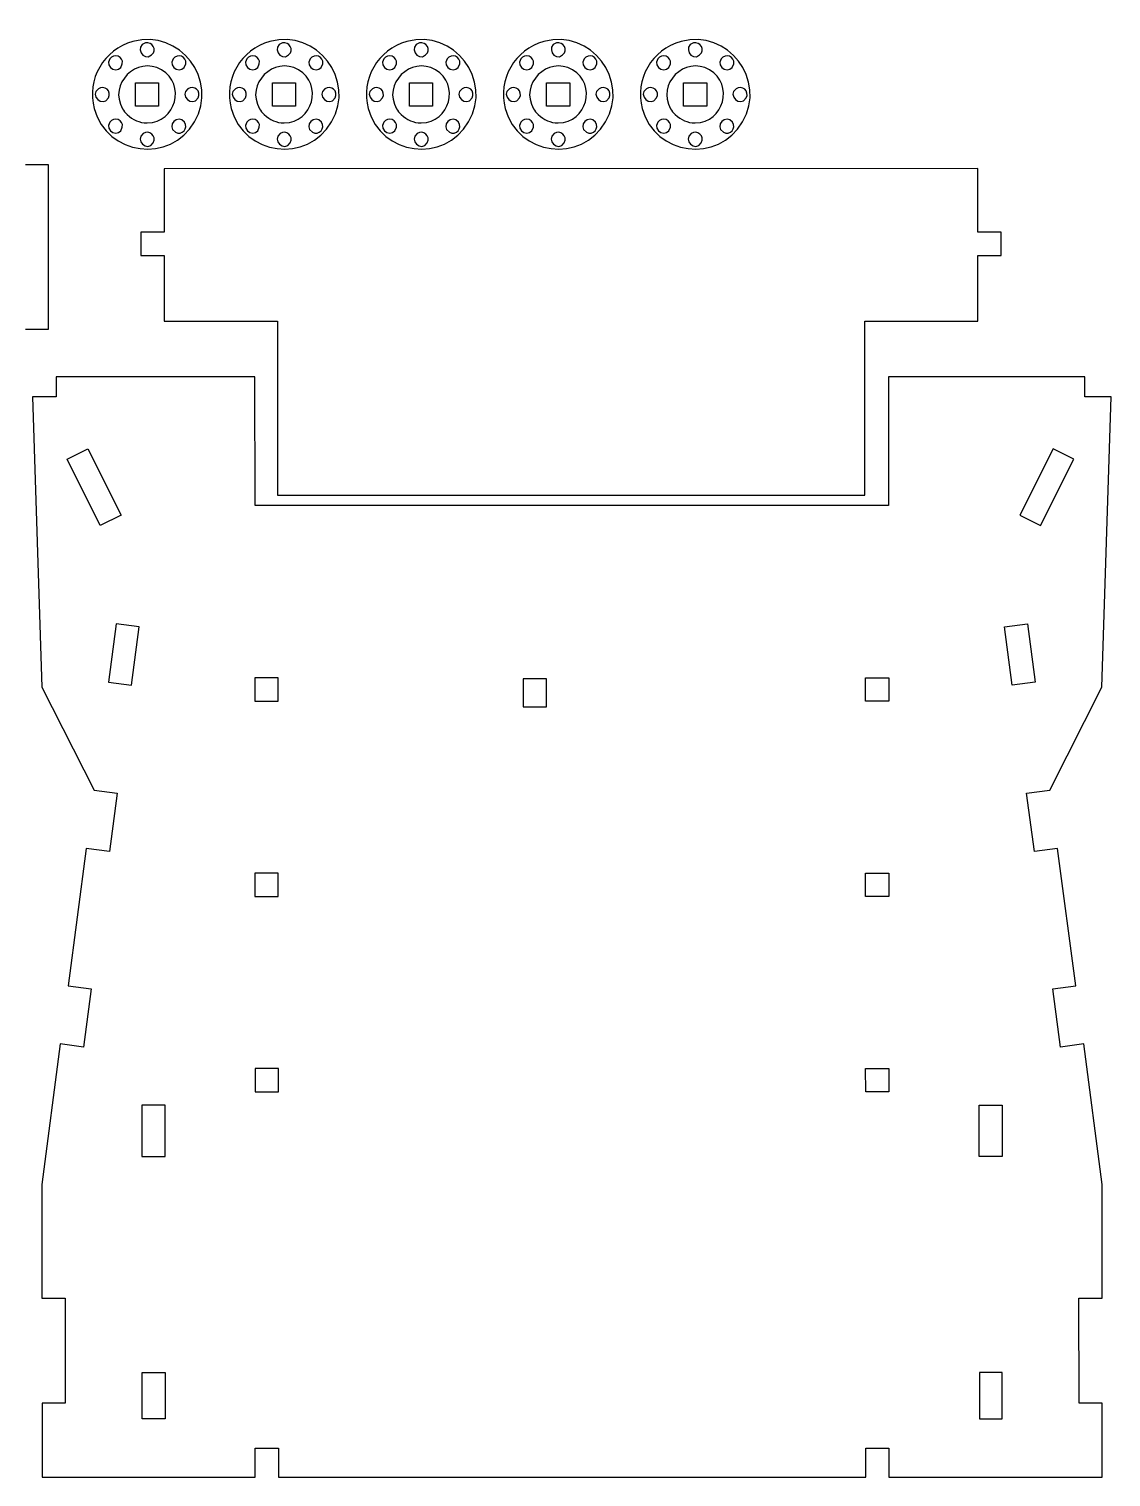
# Model space of a CAD drawing. Extents: x 827 to 1399, y 525 to 1105.
# Drawn here: x 1083.6 to 1202.8, y 655 to 814.8 of the extents above; entities that cross this region are included whole.
import ezdxf

# ---------------------------------------------------------------- set-up
doc = ezdxf.new("R2010")
doc.units = 0
doc.layers.get('0').update_dxf_attribs({"linetype": 'CONTINUOUS'})

msp = doc.modelspace()

# ---------------------------------------------------------------- linework, layer by layer
at = {"color": 7}
for p, q in [((1095.289197, 808.820652), (1097.849297, 808.820652)), ((1095.289197, 806.260652), (1095.289197, 808.820652)), ((1097.849297, 808.820652), (1097.849297, 806.260652)), ((1110.393097, 808.820652), (1112.953197, 808.820652)), ((1110.393097, 806.260652), (1110.393097, 808.820652)), ((1112.953197, 808.820652), (1112.953197, 806.260652)), ((1125.496997, 808.820652), (1128.057097, 808.820652)), ((1125.496997, 806.260652), (1125.496997, 808.820652)), ((1128.057097, 808.820652), (1128.057097, 806.260652)), ((1140.600897, 808.820652), (1143.160997, 808.820652)), ((1140.600897, 806.260652), (1140.600897, 808.820652)), ((1143.160997, 808.820652), (1143.160997, 806.260652)), ((1155.704797, 808.820652), (1158.264897, 808.820652)), ((1155.704797, 806.260652), (1155.704797, 808.820652)), ((1158.264897, 808.820652), (1158.264897, 806.260652)), ((1097.849297, 806.260652), (1095.289197, 806.260652)), ((1112.953197, 806.260652), (1110.393097, 806.260652)), ((1128.057097, 806.260652), (1125.496997, 806.260652)), ((1143.160997, 806.260652), (1140.600897, 806.260652)), ((1158.264897, 806.260652), (1155.704797, 806.260652)), ((1087.758849, 767.295868), (1090.047149, 768.438568)), ((1090.047149, 768.438568), (1093.706449, 761.115868)), ((1196.446549, 768.438568), (1192.792849, 761.115868)), ((1198.735749, 767.295868), (1196.446549, 768.438568)), ((1091.418149, 759.973068), (1087.758849, 767.295868)), ((1195.082049, 759.973068), (1198.735749, 767.295868)), ((1093.706449, 761.115868), (1091.418149, 759.973068)), ((1192.792849, 761.115868), (1195.082049, 759.973068)), ((1093.174749, 749.140068), (1092.320049, 742.722668)), ((1095.720449, 748.800468), (1093.174749, 749.140068)), ((1094.865849, 742.382968), (1095.720449, 748.800468)), ((1191.077849, 748.800468), (1193.623349, 749.140068)), ((1191.937349, 742.382968), (1191.077849, 748.800468)), ((1193.623349, 749.140068), (1194.482849, 742.722668)), ((1111.031749, 743.194768), (1108.463449, 743.194768)), ((1108.463449, 743.194768), (1108.464149, 740.626468)), ((1111.032549, 740.626468), (1111.031749, 743.194768)), ((1138.040749, 743.062268), (1138.041949, 739.992468)), ((1140.599049, 743.062268), (1138.040749, 743.062268)), ((1140.600149, 739.992468), (1140.599049, 743.062268)), ((1175.770849, 743.194768), (1178.339149, 743.194768)), ((1175.772049, 740.626468), (1175.770849, 743.194768)), ((1178.339149, 743.194768), (1178.340349, 740.626468)), ((1092.320049, 742.722668), (1094.865849, 742.382968)), ((1194.482849, 742.722668), (1191.937349, 742.382968)), ((1108.464149, 740.626468), (1111.032549, 740.626468)), ((1138.041949, 739.992468), (1140.600149, 739.992468)), ((1178.340349, 740.626468), (1175.772049, 740.626468)), ((1111.038249, 721.634768), (1108.469849, 721.634768)), ((1108.469849, 721.634768), (1108.470549, 719.066268)), ((1111.039049, 719.066268), (1111.038249, 721.634768)), ((1175.780849, 721.634768), (1178.349349, 721.634768)), ((1175.782049, 719.066268), (1175.780849, 721.634768)), ((1178.349349, 721.634768), (1178.350549, 719.066268)), ((1108.470549, 719.066268), (1111.039049, 719.066268)), ((1178.350549, 719.066268), (1175.782049, 719.066268)), ((1111.044849, 700.072368), (1108.476149, 700.072368)), ((1108.476149, 700.072368), (1108.476949, 697.503668)), ((1111.045549, 697.503668), (1111.044849, 700.072368)), ((1175.792049, 697.503668), (1175.790849, 700.072368)), ((1175.790849, 700.072368), (1178.359449, 700.072368)), ((1178.359449, 700.072368), (1178.360649, 697.503668)), ((1108.476949, 697.503668), (1111.045549, 697.503668)), ((1178.360649, 697.503668), (1175.792049, 697.503668)), ((1098.558349, 696.062668), (1096.009849, 696.062668)), ((1096.009849, 696.062668), (1096.011349, 690.375368)), ((1098.559849, 690.375368), (1098.558349, 696.062668)), ((1188.309849, 690.375368), (1188.307049, 696.062668)), ((1188.307049, 696.062668), (1190.828849, 696.062668)), ((1190.828849, 696.062668), (1190.831649, 690.375368)), ((1096.011349, 690.375368), (1098.559849, 690.375368)), ((1190.831649, 690.375368), (1188.309849, 690.375368)), ((1096.019149, 661.430768), (1096.017749, 666.549068)), ((1096.017749, 666.549068), (1098.566449, 666.549068)), ((1098.566449, 666.549068), (1098.567849, 661.430768)), ((1190.843749, 666.549068), (1188.321849, 666.549068)), ((1188.321849, 666.549068), (1188.324449, 661.430768)), ((1190.846349, 661.430768), (1190.843749, 666.549068)), ((1098.567849, 661.430768), (1096.019149, 661.430768)), ((1188.324449, 661.430768), (1190.846349, 661.430768))]:
    msp.add_line(p, q, dxfattribs=at)
at = {"color": 3}
for p, q in [((1085.721049, 799.767068), (1083.171049, 799.767068)), ((1085.721049, 781.643068), (1085.721049, 799.767068)), ((1188.156449, 799.352068), (1098.459349, 799.348068)), ((1098.459349, 799.348068), (1098.461249, 792.344768)), ((1188.156949, 792.348668), (1188.156449, 799.352068)), ((1098.461249, 792.344768), (1095.902949, 792.344668)), ((1095.902949, 792.344668), (1095.903649, 789.786468)), ((1190.715249, 792.348768), (1188.156949, 792.348668)), ((1190.715349, 789.790568), (1190.715249, 792.348768)), ((1095.903649, 789.786468), (1098.461949, 789.786568)), ((1098.461949, 789.786568), (1098.464049, 782.527668)), ((1188.156149, 782.520168), (1188.157049, 789.790868)), ((1188.157049, 789.790868), (1190.715349, 789.790568)), ((1083.171049, 781.643068), (1085.721049, 781.643068)), ((1098.464049, 782.527668), (1110.958949, 782.520968)), ((1110.958949, 782.520968), (1110.963349, 763.338068)), ((1175.681649, 782.519268), (1188.156149, 782.520168)), ((1175.683049, 763.344368), (1175.681649, 782.519268)), ((1108.469649, 776.406568), (1086.540949, 776.406268)), ((1086.540949, 776.406268), (1086.541649, 774.175468)), ((1108.473449, 762.184068), (1108.469649, 776.406568)), ((1199.945649, 776.406868), (1178.305249, 776.406668)), ((1178.305249, 776.406668), (1178.311149, 762.184068)), ((1199.946849, 774.176068), (1199.945649, 776.406868)), ((1086.541649, 774.175468), (1083.940149, 774.176068)), ((1083.940149, 774.176068), (1084.970949, 742.172068)), ((1202.838749, 774.176068), (1199.946849, 774.176068)), ((1201.832449, 742.172068), (1202.838749, 774.176068)), ((1178.311149, 762.184068), (1108.473449, 762.184068)), ((1110.963349, 763.338068), (1175.683049, 763.344368)), ((1084.970949, 742.172068), (1090.730249, 730.784568)), ((1196.081849, 730.784568), (1201.832449, 742.172068)), ((1090.730249, 730.784568), (1093.276049, 730.444968)), ((1093.276049, 730.444968), (1092.421349, 724.026868)), ((1193.536249, 730.444968), (1196.081849, 730.784568)), ((1194.395849, 724.026868), (1193.536249, 730.444968)), ((1089.875449, 724.366668), (1087.858049, 709.218268)), ((1092.421349, 724.026868), (1089.875449, 724.366668)), ((1196.941649, 724.366668), (1194.395849, 724.026868)), ((1198.970649, 709.218268), (1196.941649, 724.366668)), ((1087.858049, 709.218268), (1090.404049, 708.878568)), ((1090.404049, 708.878568), (1089.549349, 702.459868)), ((1196.424749, 708.878568), (1198.970649, 709.218268)), ((1197.284449, 702.459868), (1196.424749, 708.878568)), ((1087.003149, 702.799568), (1084.985949, 687.308268)), ((1089.549349, 702.459868), (1087.003149, 702.799568)), ((1199.830349, 702.799568), (1197.284449, 702.459868)), ((1201.859449, 687.308268), (1199.830349, 702.799568)), ((1084.985949, 687.308268), (1084.988949, 674.755268)), ((1201.866149, 674.755268), (1201.859449, 687.308268)), ((1084.988949, 674.755268), (1087.547549, 674.755268)), ((1087.547549, 674.755268), (1087.550449, 663.188368)), ((1199.313449, 663.188368), (1199.307449, 674.755268)), ((1199.307449, 674.755268), (1201.866149, 674.755268)), ((1087.550449, 663.188368), (1084.991649, 663.188368)), ((1084.991649, 663.188368), (1084.993549, 655.024468)), ((1201.872249, 663.188368), (1199.313449, 663.188368)), ((1201.876549, 655.024468), (1201.872249, 663.188368)), ((1108.507449, 655.024468), (1108.506449, 658.197968)), ((1108.506449, 658.197968), (1111.065249, 658.197968)), ((1111.065249, 658.197968), (1111.066249, 655.024468)), ((1175.803849, 655.024468), (1175.802349, 658.197968)), ((1175.802349, 658.197968), (1178.361149, 658.197968)), ((1178.361149, 658.197968), (1178.362649, 655.024468)), ((1084.993549, 655.024468), (1108.507449, 655.024468)), ((1111.066249, 655.024468), (1175.803849, 655.024468)), ((1178.362649, 655.024468), (1201.876549, 655.024468))]:
    msp.add_line(p, q, dxfattribs=at)
for points in [[(1101.815297, 804.518652), (1104.497497, 809.164752), (1100.200697, 814.763052), (1095.018697, 813.376252)], [(1116.919197, 804.518652), (1119.601397, 809.164752), (1115.304597, 814.763052), (1110.122597, 813.376252)], [(1132.023097, 804.518652), (1134.705297, 809.164752), (1130.408497, 814.763052), (1125.226497, 813.376252)], [(1147.126997, 804.518652), (1149.809197, 809.164752), (1145.512397, 814.763052), (1140.330397, 813.376252)], [(1162.230897, 804.518652), (1164.913097, 809.164752), (1160.616297, 814.763052), (1155.434297, 813.376252)], [(1095.018697, 813.376252), (1091.797197, 812.513452), (1089.883397, 809.197052), (1090.745997, 805.975952)], [(1110.122597, 813.376252), (1106.901097, 812.513452), (1104.987297, 809.197052), (1105.849897, 805.975952)], [(1125.226497, 813.376252), (1122.004997, 812.513452), (1120.091197, 809.197052), (1120.953797, 805.975952)], [(1140.330397, 813.376252), (1137.108897, 812.513452), (1135.195097, 809.197052), (1136.057697, 805.975952)], [(1155.434297, 813.376252), (1152.212797, 812.513452), (1150.298997, 809.197052), (1151.161597, 805.975952)], [(1090.745997, 805.975952), (1092.133497, 800.794552), (1099.133597, 799.873452), (1101.815297, 804.518652)], [(1105.849897, 805.975952), (1107.237397, 800.794552), (1114.237497, 799.873452), (1116.919197, 804.518652)], [(1120.953797, 805.975952), (1122.341297, 800.794552), (1129.341397, 799.873452), (1132.023097, 804.518652)], [(1136.057697, 805.975952), (1137.445197, 800.794552), (1144.445297, 799.873452), (1147.126997, 804.518652)], [(1151.161597, 805.975952), (1152.549097, 800.794552), (1159.549197, 799.873452), (1162.230897, 804.518652)]]:
    msp.add_open_spline(points, degree=3, dxfattribs=at)
at = {"color": 1}
for points in [[(1096.383297, 813.222652), (1095.218197, 812.910352), (1096.081197, 811.074252), (1097.075197, 811.891952)], [(1097.075197, 811.891952), (1097.752397, 812.449152), (1097.128697, 813.422352), (1096.383297, 813.222652)], [(1111.487197, 813.222652), (1110.322097, 812.910352), (1111.185097, 811.074252), (1112.179097, 811.891952)], [(1112.179097, 811.891952), (1112.856297, 812.449152), (1112.232597, 813.422352), (1111.487197, 813.222652)], [(1126.591097, 813.222652), (1125.425997, 812.910352), (1126.288997, 811.074252), (1127.282997, 811.891952)], [(1127.282997, 811.891952), (1127.960197, 812.449152), (1127.336497, 813.422352), (1126.591097, 813.222652)], [(1141.694997, 813.222652), (1140.529897, 812.910352), (1141.392897, 811.074252), (1142.386897, 811.891952)], [(1142.386897, 811.891952), (1143.064097, 812.449152), (1142.440397, 813.422352), (1141.694997, 813.222652)], [(1156.798897, 813.222652), (1155.633797, 812.910352), (1156.496797, 811.074252), (1157.490797, 811.891952)], [(1157.490797, 811.891952), (1158.167997, 812.449152), (1157.544297, 813.422352), (1156.798897, 813.222652)], [(1092.459497, 811.473752), (1091.768697, 810.485952), (1093.605697, 809.633452), (1093.844797, 810.899452)], [(1098.159997, 810.256352), (1095.432997, 811.831352), (1092.265297, 808.693452), (1093.874197, 805.970452)], [(1093.844797, 810.899452), (1094.006297, 811.754952), (1092.904497, 812.110152), (1092.459497, 811.473752)], [(1099.447097, 811.473752), (1098.756297, 810.485952), (1100.593397, 809.633452), (1100.832497, 810.899452)], [(1100.832497, 810.899452), (1100.993997, 811.754952), (1099.892097, 812.110252), (1099.447097, 811.473752)], [(1107.563397, 811.473752), (1106.872597, 810.485952), (1108.709597, 809.633452), (1108.948697, 810.899452)], [(1113.263897, 810.256352), (1110.536897, 811.831352), (1107.369197, 808.693452), (1108.978097, 805.970452)], [(1108.948697, 810.899452), (1109.110197, 811.754952), (1108.008397, 812.110152), (1107.563397, 811.473752)], [(1114.550997, 811.473752), (1113.860197, 810.485952), (1115.697297, 809.633452), (1115.936397, 810.899452)], [(1115.936397, 810.899452), (1116.097897, 811.754952), (1114.995997, 812.110252), (1114.550997, 811.473752)], [(1122.667297, 811.473752), (1121.976497, 810.485952), (1123.813497, 809.633452), (1124.052597, 810.899452)], [(1128.367797, 810.256352), (1125.640797, 811.831352), (1122.473097, 808.693452), (1124.081997, 805.970452)], [(1124.052597, 810.899452), (1124.214097, 811.754952), (1123.112297, 812.110152), (1122.667297, 811.473752)], [(1129.654897, 811.473752), (1128.964097, 810.485952), (1130.801197, 809.633452), (1131.040297, 810.899452)], [(1131.040297, 810.899452), (1131.201797, 811.754952), (1130.099897, 812.110252), (1129.654897, 811.473752)], [(1137.771197, 811.473752), (1137.080397, 810.485952), (1138.917397, 809.633452), (1139.156497, 810.899452)], [(1143.471697, 810.256352), (1140.744697, 811.831352), (1137.576997, 808.693452), (1139.185897, 805.970452)], [(1139.156497, 810.899452), (1139.317997, 811.754952), (1138.216197, 812.110152), (1137.771197, 811.473752)], [(1144.758797, 811.473752), (1144.067997, 810.485952), (1145.905097, 809.633452), (1146.144197, 810.899452)], [(1146.144197, 810.899452), (1146.305697, 811.754952), (1145.203797, 812.110252), (1144.758797, 811.473752)], [(1152.875097, 811.473752), (1152.184297, 810.485952), (1154.021297, 809.633452), (1154.260397, 810.899452)], [(1158.575597, 810.256352), (1155.848597, 811.831352), (1152.680897, 808.693452), (1154.289797, 805.970452)], [(1154.260397, 810.899452), (1154.421897, 811.754952), (1153.320097, 812.110152), (1152.875097, 811.473752)], [(1159.862697, 811.473752), (1159.171897, 810.485952), (1161.008997, 809.633452), (1161.248097, 810.899452)], [(1161.248097, 810.899452), (1161.409597, 811.754952), (1160.307697, 812.110252), (1159.862697, 811.473752)], [(1096.591197, 804.402052), (1099.749397, 804.402052), (1100.894697, 808.676852), (1098.159997, 810.256352)], [(1111.695097, 804.402052), (1114.853297, 804.402052), (1115.998597, 808.676852), (1113.263897, 810.256352)], [(1126.798997, 804.402052), (1129.957197, 804.402052), (1131.102497, 808.676852), (1128.367797, 810.256352)], [(1141.902897, 804.402052), (1145.061097, 804.402052), (1146.206397, 808.676852), (1143.471697, 810.256352)], [(1157.006797, 804.402052), (1160.164997, 804.402052), (1161.310297, 808.676852), (1158.575597, 810.256352)], [(1092.306597, 807.156152), (1092.750097, 807.907452), (1091.833297, 808.612352), (1091.201997, 808.169552)], [(1102.188597, 807.156152), (1102.631597, 807.906452), (1101.717397, 808.612352), (1101.084097, 808.169552)], [(1107.410497, 807.156152), (1107.853997, 807.907452), (1106.937197, 808.612352), (1106.305897, 808.169552)], [(1117.292497, 807.156152), (1117.735497, 807.906452), (1116.821297, 808.612352), (1116.187997, 808.169552)], [(1122.514397, 807.156152), (1122.957897, 807.907452), (1122.041097, 808.612352), (1121.409797, 808.169552)], [(1132.396397, 807.156152), (1132.839397, 807.906452), (1131.925197, 808.612352), (1131.291897, 808.169552)], [(1137.618297, 807.156152), (1138.061797, 807.907452), (1137.144997, 808.612352), (1136.513697, 808.169552)], [(1147.500297, 807.156152), (1147.943297, 807.906452), (1147.029097, 808.612352), (1146.395797, 808.169552)], [(1152.722197, 807.156152), (1153.165697, 807.907452), (1152.248897, 808.612352), (1151.617597, 808.169552)], [(1162.604197, 807.156152), (1163.047197, 807.906452), (1162.132997, 808.612352), (1161.499697, 808.169552)], [(1091.201997, 808.169552), (1090.210697, 807.474352), (1091.652297, 806.047452), (1092.306597, 807.156152)], [(1101.084097, 808.169552), (1100.092697, 807.476252), (1101.533697, 806.046652), (1102.188597, 807.156152)], [(1106.305897, 808.169552), (1105.314597, 807.474352), (1106.756197, 806.047452), (1107.410497, 807.156152)], [(1116.187997, 808.169552), (1115.196597, 807.476252), (1116.637597, 806.046652), (1117.292497, 807.156152)], [(1121.409797, 808.169552), (1120.418497, 807.474352), (1121.860097, 806.047452), (1122.514397, 807.156152)], [(1131.291897, 808.169552), (1130.300497, 807.476252), (1131.741497, 806.046652), (1132.396397, 807.156152)], [(1136.513697, 808.169552), (1135.522397, 807.474352), (1136.963997, 806.047452), (1137.618297, 807.156152)], [(1146.395797, 808.169552), (1145.404397, 807.476252), (1146.845397, 806.046652), (1147.500297, 807.156152)], [(1151.617597, 808.169552), (1150.626297, 807.474352), (1152.067897, 806.047452), (1152.722197, 807.156152)], [(1161.499697, 808.169552), (1160.508297, 807.476252), (1161.949297, 806.046652), (1162.604197, 807.156152)], [(1093.844797, 803.911852), (1094.005797, 804.767252), (1092.904497, 805.122452), (1092.459497, 804.486152)], [(1093.874197, 805.970452), (1094.013597, 805.734652), (1094.164797, 805.502852), (1094.372897, 805.320852)], [(1094.372897, 805.320852), (1095.045797, 804.732052), (1095.676697, 804.402052), (1096.591197, 804.402052)], [(1100.706097, 804.485452), (1100.013697, 805.476852), (1098.582797, 804.036052), (1099.692597, 803.380852)], [(1108.948697, 803.911852), (1109.109697, 804.767252), (1108.008397, 805.122452), (1107.563397, 804.486152)], [(1108.978097, 805.970452), (1109.117497, 805.734652), (1109.268697, 805.502852), (1109.476797, 805.320852)], [(1109.476797, 805.320852), (1110.149697, 804.732052), (1110.780597, 804.402052), (1111.695097, 804.402052)], [(1115.809997, 804.485452), (1115.117597, 805.476852), (1113.686697, 804.036052), (1114.796497, 803.380852)], [(1124.052597, 803.911852), (1124.213597, 804.767252), (1123.112297, 805.122452), (1122.667297, 804.486152)], [(1124.081997, 805.970452), (1124.221397, 805.734652), (1124.372597, 805.502852), (1124.580697, 805.320852)], [(1124.580697, 805.320852), (1125.253597, 804.732052), (1125.884497, 804.402052), (1126.798997, 804.402052)], [(1130.913897, 804.485452), (1130.221497, 805.476852), (1128.790597, 804.036052), (1129.900397, 803.380852)], [(1139.156497, 803.911852), (1139.317497, 804.767252), (1138.216197, 805.122452), (1137.771197, 804.486152)], [(1139.185897, 805.970452), (1139.325297, 805.734652), (1139.476497, 805.502852), (1139.684597, 805.320852)], [(1139.684597, 805.320852), (1140.357497, 804.732052), (1140.988397, 804.402052), (1141.902897, 804.402052)], [(1146.017797, 804.485452), (1145.325397, 805.476852), (1143.894497, 804.036052), (1145.004297, 803.380852)], [(1154.260397, 803.911852), (1154.421397, 804.767252), (1153.320097, 805.122452), (1152.875097, 804.486152)], [(1154.289797, 805.970452), (1154.429197, 805.734652), (1154.580397, 805.502852), (1154.788497, 805.320852)], [(1154.788497, 805.320852), (1155.461397, 804.732052), (1156.092297, 804.402052), (1157.006797, 804.402052)], [(1161.121697, 804.485452), (1160.429297, 805.476852), (1158.998397, 804.036052), (1160.108197, 803.380852)], [(1092.459497, 804.486152), (1091.768197, 803.497452), (1093.606697, 802.646352), (1093.844797, 803.911852)], [(1097.247597, 802.215152), (1097.689597, 802.963952), (1096.778997, 803.671452), (1096.143097, 803.228552)], [(1099.692597, 803.380852), (1100.442397, 802.938252), (1101.148997, 803.851452), (1100.706097, 804.485452)], [(1107.563397, 804.486152), (1106.872097, 803.497452), (1108.710597, 802.646352), (1108.948697, 803.911852)], [(1112.351497, 802.215152), (1112.793497, 802.963952), (1111.882897, 803.671452), (1111.246997, 803.228552)], [(1114.796497, 803.380852), (1115.546297, 802.938252), (1116.252897, 803.851452), (1115.809997, 804.485452)], [(1122.667297, 804.486152), (1121.975997, 803.497452), (1123.814497, 802.646352), (1124.052597, 803.911852)], [(1127.455397, 802.215152), (1127.897397, 802.963952), (1126.986797, 803.671452), (1126.350897, 803.228552)], [(1129.900397, 803.380852), (1130.650197, 802.938252), (1131.356797, 803.851452), (1130.913897, 804.485452)], [(1137.771197, 804.486152), (1137.079897, 803.497452), (1138.918397, 802.646352), (1139.156497, 803.911852)], [(1142.559297, 802.215152), (1143.001297, 802.963952), (1142.090697, 803.671452), (1141.454797, 803.228552)], [(1145.004297, 803.380852), (1145.754097, 802.938252), (1146.460697, 803.851452), (1146.017797, 804.485452)], [(1152.875097, 804.486152), (1152.183797, 803.497452), (1154.022297, 802.646352), (1154.260397, 803.911852)], [(1157.663197, 802.215152), (1158.105197, 802.963952), (1157.194597, 803.671452), (1156.558697, 803.228552)], [(1160.108197, 803.380852), (1160.857997, 802.938252), (1161.564597, 803.851452), (1161.121697, 804.485452)], [(1096.143097, 803.228552), (1095.151697, 802.538152), (1096.591697, 801.104252), (1097.247597, 802.215152)], [(1111.246997, 803.228552), (1110.255597, 802.538152), (1111.695597, 801.104252), (1112.351497, 802.215152)], [(1126.350897, 803.228552), (1125.359497, 802.538152), (1126.799497, 801.104252), (1127.455397, 802.215152)], [(1141.454797, 803.228552), (1140.463397, 802.538152), (1141.903397, 801.104252), (1142.559297, 802.215152)], [(1156.558697, 803.228552), (1155.567297, 802.538152), (1157.007297, 801.104252), (1157.663197, 802.215152)]]:
    msp.add_open_spline(points, degree=3, dxfattribs=at)

doc.saveas('drawing.dxf')
